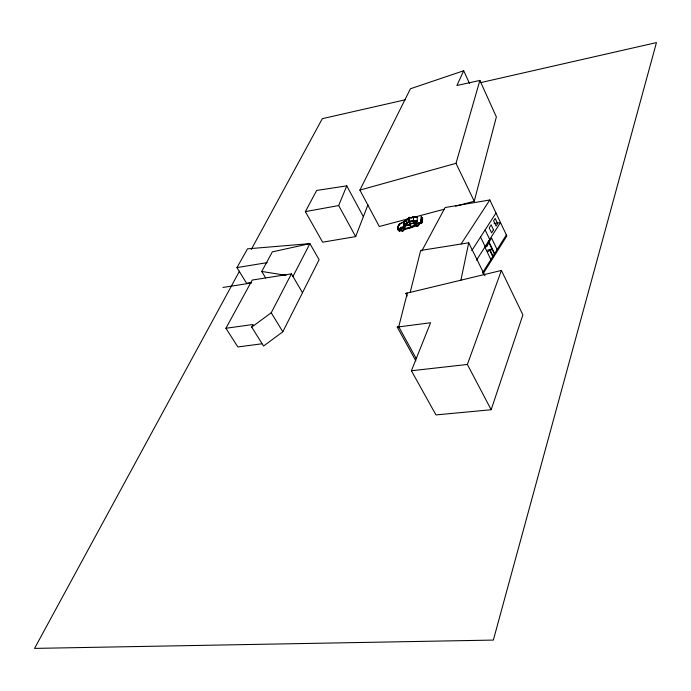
<?xml version="1.0" encoding="UTF-8"?>
<svg xmlns="http://www.w3.org/2000/svg" width="691" height="691" viewBox="0 0 691 691"><rect width="100%" height="100%" fill="white"/><g stroke="black" fill="none" stroke-linecap="round" stroke-linejoin="round"><path stroke-width="1.04" d="M415.377 224.618L415.153 226.043C410.031 228.609 405.608 229.516 400.918 228.591C399.096 230.06 401.583 231.865 400.383 228.989L400.815 228.194M415.153 226.043L415.334 224.039L416.397 222.847M409.167 218.477L409.806 218.062L409.184 218.157M422.477 219.263L422.495 218.036M417.347 217.302L417.096 220.921C412.674 219.833 403.915 222.139 404.719 227.745L405.505 229.023L414.695 225.94L414.833 224.946M421.13 219.22L421.45 219.816C422.728 218.995 420.266 214.866 421.527 216.879M408.96 221.085C409.443 222.511 409.443 219.98 408.925 221.612M408.891 219.151L408.839 217.492L409.4 217.302L409.538 221.111L409.4 217.302M415.066 225.473L404.244 229.032M422.503 219.911L422.227 222.165M415.334 224.039L418.029 223.4C419.653 223.158 422.97 221.319 421.173 219.548L421.303 217.605L421.51 218.753M417.096 220.921L415.723 222.295L410.048 224.109L409.184 221.794L409.668 224.411L405.487 225.905L404.978 225.344C406.645 221.932 414.367 218.408 414.738 224.394L414.652 225.551L410.955 226.769L409.314 221.794M421.683 220.023L421.467 219.401M422.426 220.075L422.184 217.656M413.356 220.541L413.615 217.017L417.494 216.87M414.643 225.62L414.721 225.612M410.048 224.109L415.455 222.321L414.47 221.992L414.462 223.539L413.253 220.956L410.566 221.483M414.738 224.394L414.643 225.076M412.233 217.25L415.913 216.922M413.615 217.017C409.322 218.848 411.767 216.395 414.047 217.484M409.314 221.06L409.547 221.405M410.126 224.255C410.134 219.03 405.28 224.178 404.356 226.406L405.505 229.023M404.373 222.614L405.557 220.42L409.599 218.123L407.327 219.151L405.073 221.379L408.251 218.606L405.703 220.809M408.839 217.492L408.554 221.31L409.564 221.198M405.919 220.602L405.79 219.928M404.442 227.054L404.373 226.19M405.367 225.672L405.591 226.147L404.978 225.344L405.487 225.905L407.034 223.236L409.132 222.191M397.921 227.166L397.593 226.493L398.785 229.697L397.999 228.09L398.232 225.966M398.431 228.375L398.474 228.807L398.085 227.641L398.396 230.345L398.871 230.431L397.575 228.825M397.904 227.503L398.016 226.294M398.871 230.431L398.18 229.706L398.361 227.693M397.904 227.158L398.18 229.706M397.843 228.937L397.99 227.313M398.292 228.635L398.353 228.021M422.46 220.723L421.864 222.597M460.845 280.434L468.714 242.8L420.655 250.453L410.212 292.328M398.232 226.907L398.146 229.706L400.167 229.697M405.919 220.256L405.004 221.483C405.669 220.006 405.747 219.583 405.306 220.982M400.763 230.086L400.573 230.854L399.32 231.044L398.742 230.129M416.276 358.664L398.733 326.757L407.301 293.07L405.859 293.416L407.258 296.007M455.654 206.186L474.233 201.236L496.371 116.926L479.891 80.424L456.915 85.503L463.696 70.75L469.457 83.361M405.004 221.483L405.539 220.826M413.425 223.798L414.108 223.435L413.209 223.72M409.253 225.136L409.737 224.99L408.839 225.257M474.233 201.236L456.008 163.326L479.891 80.424M398.387 225.724L399.061 224.584L399.942 224.445L399.087 224.644M406.852 219.332L406.567 222.83L404.062 226.061L403.812 222.847L405.557 220.42M415.844 360.849L397.247 327.093L430.571 322.749L411.395 370.747L435.961 414.92L491.154 409.737L522.897 314.88L501.407 270.449L405.859 293.416M398.595 225.672L398.767 224.825L399.156 225.404M491.154 409.737L467.384 364.459L501.407 270.449M363.362 216.698L346.77 185.853L316.668 190.448L305.37 211.627L322.628 242.187L355.658 236.607L367.957 204.804M398.232 225.724L398.802 224.998M410.955 226.769L410.869 226M355.658 236.607L338.668 205.547L346.77 185.853M487.734 249.952L489.712 249.762L488.001 251.723L487.19 250.98M398.241 228.056L397.938 226.968M405.496 226.182C405.272 226 404.615 226.095 405.384 225.732M409.21 218.537L379.281 226.501L359.89 190.103L410.428 88.759L463.696 70.75M261.803 343.816L237.851 346.942L225.914 328.268L253.122 324.485L251.731 327.111L263.573 346.044L282.826 331.775L319.104 259.712L309.913 243.629L247.508 248.846L236.961 267.59L246.557 283.215L250.721 282.559M292.941 276.478L309.913 243.629L272.349 251.87L261.742 271.442L265.655 277.937M404.356 226.406L405.185 225.56M251.731 327.111L271.218 312.773L291.403 273.869L302.494 292.708M400.892 223.383L405.591 220.343C401.946 222.692 405.885 227.469 400.547 227.382M409.668 224.411L409.305 221.871M421.864 250.859L445.116 207.542L489.833 199.975L506.84 235.951L483.095 273.783M239.44 271.243L34.55 648.4L493.348 640.082L656.45 42.6L480.979 82.549M251.282 249.451L322.317 118.671L405.332 99.78M225.914 328.268L252.224 280.062L291.403 273.869M482.508 272.876L506.356 234.923M476.488 260.196L500.491 222.528L494.177 223.53M471.772 250.643L496 213.018M461.147 243.888L489.833 199.975M404.01 226.225L405.263 224.368L403.699 226.216M405.617 220.161L405.056 220.524M405.911 220.377L407.5 218.935M405.436 226.009L404.606 226.311L405.315 225.793M404.753 221.578L405.341 220.913M404.883 226.233L404.771 225.594M398.94 224.497L401.022 223.15M404.062 226.061L404.779 225.81M420.681 220.213L421.208 221.923M399.476 224.126L400.072 223.694M399.061 228.902L399.657 228.531M407.353 219.211L409.435 218.339L408.243 218.727M398.491 229.162L398.949 229.507M405.306 225.646L404.831 226.052M400.607 227.918L398.552 228.92M410.108 224.998L411.197 227.019L412.708 226.38M418.729 224.039L421.432 222.839L418.729 224.039L418.029 223.4M401.359 223.495L401.946 223.228M418.133 223.504C421.57 224.083 423.764 218.209 421.372 217.138M406.567 222.83L407.958 222.269M416.44 221.776L417.278 221.457M405.185 225.922L409.78 224.195M400.365 230.431L399.087 230.846L398.629 230.258M410.843 217.82L412.32 217.285M403.812 228.522A3.593 2.954 4.7 0 1 404.261 229.058L405.531 228.678M398.543 227.944L398.016 228.194L397.973 227.564M408.467 227.892L411.309 226.933M408.83 217.777L409.763 217.458L409.487 220.999L408.554 221.31L409.141 220.636M408.977 218.054L409.798 217.777M409.184 218.27L409.806 218.062M412.061 226.691L413.555 226.199M400.391 230.5L399.078 230.829M409.59 222.036L413.132 221.319L413.944 222.917M412.311 217.406L413.615 217.086M416.768 217.034L417.597 216.793M359.89 190.103L456.008 163.326M398.396 229.11L400.184 229.567M411.275 217.993L444.304 209.2M421.173 219.548L421.424 220.049M397.247 327.093L398.733 326.757M305.37 211.627L338.668 205.547M236.961 267.59L267.244 262.615M222.943 287.456L251.662 282.947M411.974 220.774L417.2 221.016M411.395 370.747L467.384 364.459M397.757 228.98L397.455 228.116L397.93 229.835M413.529 217.138L416.017 217.302M398.681 229.265L399.752 229.688M412.043 221.034L413.244 221.06M398.189 228.427L398.672 228.756M413.322 221.155L415.723 222.295M403.622 228.462L404.658 228.626M261.742 271.442L286.005 275.355M404.261 229.066L404.745 229.542M415.395 217.121L416.198 217.389M403.691 228.082L402.395 227.676A3.593 2.954 4.7 0 1 403.207 228.056M399.502 231.036L398.759 229.542M404.321 223.694L404.762 223.962M415.092 221.284L415.991 222.061M418.02 222.839L418.616 223.34M405.306 226.112L405.047 225.473M404.218 228.574L404.676 229.144M420.784 220.533L421.242 221.18M418.772 224.1L422.322 222.683L422.607 218.226M414.488 223.193L413.719 221.941M398.603 229.006L398.344 228.427M271.218 312.773L282.826 331.775M421.19 218.235L421.519 218.831M414.289 222.822L413.512 221.301M421.303 217.605L421.778 218.676M468.714 242.8L484.944 275.709M480.539 237.03L485.168 246.575L487.12 246.264L489.712 239.44L485.117 229.913M490.878 259.566L485.255 248.017L491.586 238.067L497.131 249.606M491.742 249.416L491.37 248.639L491.094 250.038L490.722 249.261L490.092 250.539L489.712 249.762M490.221 250.272L493.227 256.473M489.582 250.038L492.959 257.017M489.038 242.075L494.609 253.614M488.226 241.219L494.419 254.02M397.74 227.011L398.111 227.823M398.577 229.948L398.707 230.492M409.642 223.305L409.893 224.42M397.757 226.484L397.61 228.099M401.221 230.207A1.632 1.339 4.7 0 1 401.696 228.03A1.632 1.339 4.7 0 1 403.985 229.291A1.632 1.339 4.7 0 1 401.756 230.509M403.129 228.583A1.114 0.916 4.7 0 1 403.371 228.876M418.781 224.368A1.641 1.347 3.8 0 1 418.314 225.318M417.787 225.603A1.641 1.347 3.8 0 1 415.645 224.851M415.507 224.333A1.641 1.347 3.8 0 1 418.288 223.409M493.521 229.835L491.603 232.85L489.211 227.857L491.137 224.851L493.521 229.835M497.65 223.616L496.095 226.061L493.607 220.844L495.179 218.408L497.65 223.616M401.039 230.526A1.632 1.339 4.7 0 0 403.829 230.25A1.632 1.339 4.7 0 0 402.076 228.384A1.632 1.339 4.7 0 0 401.039 230.526M401.246 230.457A1.356 1.114 4.7 0 0 403.57 230.233A1.356 1.114 4.7 0 0 402.11 228.678A1.356 1.114 4.7 0 0 401.246 230.457M415.827 225.663A1.641 1.347 3.8 0 0 418.634 225.396A1.641 1.347 3.8 0 0 416.88 223.513A1.641 1.347 3.8 0 0 415.827 225.663M416.034 225.603A1.365 1.123 3.8 0 0 418.375 225.378A1.365 1.123 3.8 0 0 416.915 223.815A1.365 1.123 3.8 0 0 416.034 225.603"/></g></svg>
